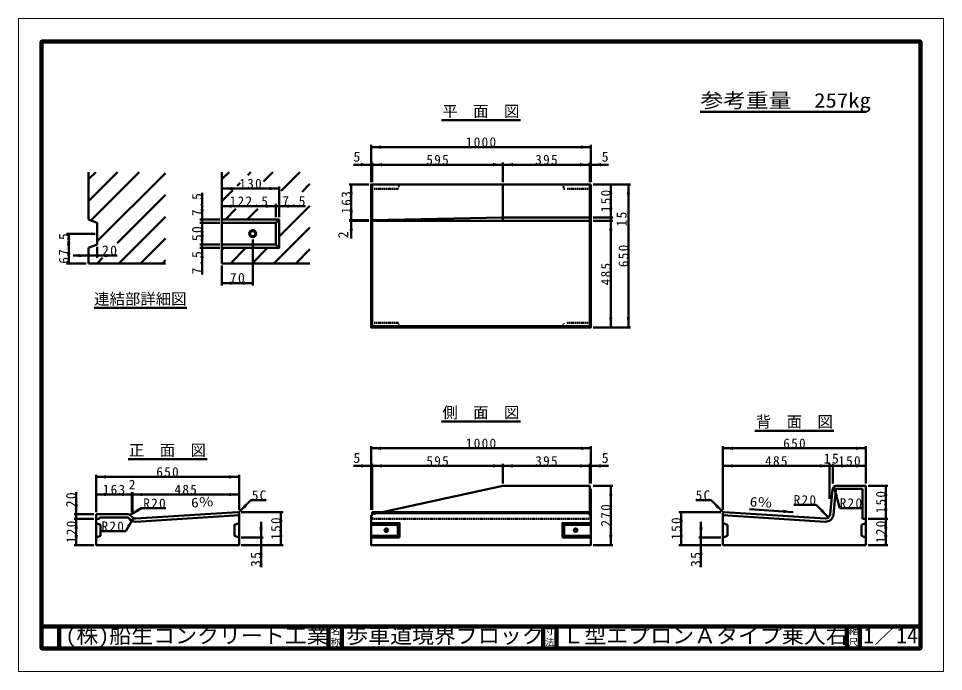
# Model space of a CAD drawing. Units: millimetres, scale not verified, with parts at other scales. Extents: x -2102 to 2102, y -1485 to 1485.
import ezdxf
from ezdxf.enums import TextEntityAlignment as Align

# ---------------------------------------------------------------- set-up
doc = ezdxf.new("R2010")
doc.units = ezdxf.units.MM
doc.header["$LTSCALE"] = 5
doc.linetypes.add('DOTTED', pattern=[1.75, 0.25, -1.5])
doc.layers.add('0-0_V-nasSTD', color=7, linetype='Continuous', lineweight=50)
doc.layers.add('0-1_0', color=7, linetype='Continuous', lineweight=50)
doc.styles.add('ＭＳ ゴシック', font='')
doc.styles.get('ＭＳ ゴシック').set_extended_font_data('MS Gothic')

msp = doc.modelspace()

# ---------------------------------------------------------------- linework, layer by layer
at = {"layer": '0-0_V-nasSTD', "lineweight": 100}
for p, q in [((-1997.5, 1380), (-1997.5, -1380)), ((-1917.5, -1280), (-1917.5, -1380)), ((-692.5, -1280), (-692.5, -1380)), ((-632.5, -1280), (-632.5, -1380)), ((282.5, -1280), (282.5, -1380)), ((342.5, -1280), (342.5, -1380)), ((1662.5, -1280), (1662.5, -1380)), ((1722.5, -1280), (1722.5, -1380)), ((-1997.5, -1380), (1997.5, -1380))]:
    msp.add_line(p, q, dxfattribs=at)
at = {"layer": '0-0_V-nasSTD'}
for p, q in [((-500, 910.121), (-500, 740.121)), ((-500, 900.121), (500, 900.121)), ((500, 910.121), (500, 740.121)), ((-500, 820.121), (-580, 820.121)), ((-500, 820.121), (-495, 820.121)), ((-495, 830.121), (-495, 740.121)), ((-495, 820.121), (100, 820.121)), ((100, 830.121), (100, 740.121)), ((100, 820.121), (495, 820.121)), ((495, 830.121), (495, 740.121)), ((500, 820.121), (495, 820.121)), ((500, 820.121), (580, 820.121)), ((-1784.294, 786.328), (-1784.294, 571.328)), ((-1784.294, 753.604), (-1751.571, 786.328)), ((-1784.294, 654.609), (-1652.576, 786.328)), ((-1772.866, 567.042), (-1553.581, 786.328)), ((-1744.294, 471.619), (-1434.294, 781.619)), ((-1177.744, 786.328), (-1177.744, 371.328)), ((-1177.744, 753.604), (-1145.02, 786.328)), ((-1046.025, 786.328), (-1059.773, 772.58)), ((-947.031, 786.328), (-989.457, 743.901)), ((-907.888, 701.475), (-823.036, 786.328)), ((-1108.954, 723.399), (-1094.812, 737.541)), ((-917.744, 721.328), (-917.744, 581.328)), ((-813.204, 697.373), (-777.744, 732.624)), ((-600, 730.121), (-510, 730.121)), ((-590, 730.121), (-590, 567.121)), ((-495, 730.121), (-495, 80.121)), ((100, 730.121), (100, 565.121)), ((495, 730.121), (495, 80.121)), ((680, 730.121), (510, 730.121)), ((590, 730.121), (590, 580.121)), ((670, 730.121), (670, 80.121)), ((-1653.398, 463.521), (-1434.294, 682.624)), ((-1267.744, 691.328), (-1267.744, 571.328)), ((-1177.744, 711.328), (-917.744, 711.328)), ((-1177.744, 654.609), (-1128.097, 704.257)), ((-1177.744, 631.328), (-932.744, 631.328)), ((-932.744, 641.328), (-932.744, 581.328)), ((-932.744, 631.328), (-917.744, 631.328)), ((-917.744, 493.629), (-777.744, 633.629)), ((-917.744, 631.328), (-797.744, 631.328)), ((-1162.031, 571.328), (-1114.102, 619.257)), ((-1063.036, 571.328), (-1015.107, 619.257)), ((-1784.294, 571.328), (-1744.294, 556.328)), ((-1744.294, 556.328), (-1744.294, 456.328)), ((-1646.596, 371.328), (-1434.294, 583.629)), ((-1277.744, 571.328), (-1187.744, 571.328)), ((-1277.744, 556.328), (-1187.744, 556.328)), ((-1267.744, 571.328), (-1267.744, 556.328)), ((-1267.744, 456.328), (-1267.744, 556.328)), ((-1177.744, 571.328), (-917.744, 571.328)), ((-917.744, 571.328), (-932.744, 556.328)), ((-600, 567.121), (-510, 567.121)), ((-600, 565.121), (-510, 565.121)), ((-590, 565.121), (-590, 567.121)), ((-590, 565.121), (-590, 485.121)), ((-500, 565.121), (500, 565.121)), ((100, 580.121), (-495, 567.121)), ((500, 580.121), (100, 580.121)), ((600, 580.121), (510, 580.121)), ((600, 565.121), (510, 565.121)), ((590, 565.121), (590, 580.121)), ((590, 80.121), (590, 565.121)), ((-1754.294, 506.328), (-1884.294, 506.328)), ((-1874.294, 506.328), (-1874.294, 371.328)), ((-941.051, 371.328), (-777.744, 534.634)), ((-1547.601, 371.328), (-1434.294, 484.634)), ((-1037.744, 480.328), (-1037.744, 271.328)), ((-1744.294, 456.328), (-1784.294, 441.328)), ((-1784.294, 441.328), (-1784.294, 371.328)), ((-1744.294, 446.328), (-1744.294, 396.328)), ((-1277.744, 456.328), (-1187.744, 456.328)), ((-1277.744, 441.328), (-1187.744, 441.328)), ((-1267.744, 456.328), (-1267.744, 441.328)), ((-1267.744, 441.328), (-1267.744, 321.328)), ((-1177.744, 456.328), (-932.744, 456.328)), ((-1177.744, 431.619), (-1168.036, 441.328)), ((-1139.041, 371.328), (-1069.041, 441.328)), ((-1040.046, 371.328), (-970.046, 441.328)), ((-932.744, 456.328), (-917.744, 441.328)), ((-842.056, 371.328), (-777.744, 435.639)), ((-1854.294, 406.328), (-1784.294, 406.328)), ((-1745.591, 371.328), (-1720.402, 396.516)), ((-1448.606, 371.328), (-1434.294, 385.639)), ((-1794.294, 371.328), (-1884.294, 371.328)), ((-1434.294, 371.328), (-1784.294, 371.328)), ((-1177.744, 371.328), (-777.744, 371.328)), ((-1177.744, 271.328), (-1177.744, 361.328)), ((-1177.744, 281.328), (-1037.744, 281.328)), ((-495, 85.121), (495, 85.121)), ((680, 80.121), (510, 80.121)), ((-500, -459.879), (-500, -749.879)), ((500, -459.879), (500, -629.879)), ((1100, -459.879), (1100, -749.879)), ((1750, -459.879), (1750, -629.879)), ((-500, -469.879), (500, -469.879)), ((1750, -469.879), (1100, -469.879)), ((-495, -539.879), (-495, -749.879)), ((100, -539.879), (100, -629.879)), ((495, -539.879), (495, -629.879)), ((1585, -539.879), (1585, -699.879)), ((1600, -539.879), (1600, -629.879)), ((-500, -549.879), (-580, -549.879)), ((-500, -549.879), (-495, -549.879)), ((-495, -549.879), (100, -549.879)), ((100, -549.879), (495, -549.879)), ((500, -549.879), (495, -549.879)), ((500, -549.879), (580, -549.879)), ((1585, -549.879), (1100, -549.879)), ((1600, -549.879), (1585, -549.879)), ((1750, -549.879), (1600, -549.879)), ((-1750, -589.879), (-1750, -759.879)), ((-1750, -599.879), (-1100, -599.879)), ((-1100, -589.879), (-1100, -749.879)), ((-1840, -769.879), (-1840, -669.879)), ((-1587, -669.879), (-1587, -759.879)), ((-1585, -669.879), (-1585, -759.879)), ((100, -639.879), (-449.231, -759.879)), ((100, -639.879), (495, -639.879)), ((495, -639.879), (495, -774.596)), ((495, -654.879), (500, -654.879)), ((600, -639.879), (510, -639.879)), ((590, -639.879), (590, -909.879)), ((1598.199, -657.889), (1586.917, -770.706)), ((1613.125, -659.382), (1601.843, -772.199)), ((1604.68, -645.05), (1630.562, -741.643)), ((1618.1, -639.879), (1750, -639.879)), ((1618.1, -654.879), (1735, -654.879)), ((1735, -654.879), (1735, -789.879)), ((1750, -639.879), (1750, -909.879)), ((1760, -639.879), (1850, -639.879)), ((-1750, -679.879), (-1587, -679.879)), ((-1587, -679.879), (-1585, -679.879)), ((-1585, -679.879), (-1100, -679.879)), ((-1102.5, -762.379), (-1045.931, -705.811)), ((-1045.931, -705.811), (-975.931, -705.811)), ((1045.931, -705.811), (975.931, -705.811)), ((1102.5, -762.379), (1045.931, -705.811)), ((-1595.331, -772.427), (-1543.369, -742.427)), ((-1433.369, -742.427), (-1543.369, -742.427)), ((1419.611, -759.556), (1220, -747.081)), ((1523.399, -727.388), (1421.399, -727.388)), ((1579.967, -783.957), (1523.399, -727.388)), ((1732.562, -741.643), (1630.562, -741.643)), ((-1760, -769.879), (-1850, -769.879)), ((-1760, -789.879), (-1850, -789.879)), ((-1750, -769.879), (-1605.1, -769.879)), ((-1735, -789.879), (-1750, -789.879)), ((-1735, -789.879), (-1735, -784.879)), ((-1735, -784.879), (-1605.1, -784.879)), ((-1580.222, -786.714), (-1615.222, -847.335)), ((-1569.755, -788.926), (-1105, -759.879)), ((-1568.819, -803.897), (-1100, -774.596)), ((-1105, -759.879), (-1100, -764.879)), ((-1090, -759.879), (-900, -759.879)), ((-910, -759.879), (-910, -909.879)), ((-500, -774.596), (-495, -774.596)), ((-495, -759.879), (500, -759.879)), ((-495, -759.879), (-495, -774.596)), ((-495, -764.879), (500, -764.879)), ((495, -774.596), (500, -774.596)), ((1090, -759.879), (900, -759.879)), ((910, -759.879), (910, -909.879)), ((1105, -759.879), (1100, -764.879)), ((1564.833, -803.648), (1100, -774.596)), ((1565.769, -788.677), (1105, -759.879)), ((1735, -789.879), (1750, -789.879)), ((1760, -789.879), (1850, -789.879)), ((-1000, -804.879), (-1000, -874.879)), ((-500, -817.379), (-377.5, -817.379)), ((-377.5, -817.379), (-370, -809.879)), ((-377.5, -867.379), (-377.5, -817.379)), ((377.5, -817.379), (370, -809.879)), ((500, -817.379), (377.5, -817.379)), ((377.5, -867.379), (377.5, -817.379)), ((1000, -804.879), (1000, -874.879)), ((1100, -809.879), (1120, -817.379)), ((1120, -817.379), (1120, -867.379)), ((1750, -809.879), (1730, -817.379)), ((1730, -817.379), (1730, -867.379)), ((-1615.222, -847.335), (-1725.222, -847.335)), ((-1090, -874.879), (-990, -874.879)), ((-1000, -874.879), (-1000, -909.879)), ((-500, -867.379), (-377.5, -867.379)), ((-500, -874.879), (-370, -874.879)), ((-377.5, -867.379), (-370, -874.879)), ((377.5, -867.379), (370, -874.879)), ((500, -874.879), (370, -874.879)), ((500, -867.379), (377.5, -867.379)), ((1090, -874.879), (990, -874.879)), ((1000, -874.879), (1000, -909.879)), ((1100, -874.879), (1120, -867.379)), ((1750, -874.879), (1730, -867.379)), ((-1760, -909.879), (-1850, -909.879)), ((-1090, -909.879), (-900, -909.879)), ((-1000, -909.879), (-1000, -1009.879)), ((600, -909.879), (510, -909.879)), ((1090, -909.879), (900, -909.879)), ((1000, -909.879), (1000, -1009.879)), ((1760, -909.879), (1850, -909.879))]:
    msp.add_line(p, q, dxfattribs=at)
at = {"layer": '0-0_V-nasSTD', "linetype": 'DOTTED'}
for p, q in [((-370, 730.121), (-377.5, 710.121)), ((377.5, 710.121), (370, 730.121)), ((-377.5, 710.121), (-500, 710.121)), ((500, 710.121), (377.5, 710.121)), ((-377.5, 100.121), (-500, 100.121)), ((-370, 80.121), (-377.5, 100.121)), ((370, 80.121), (377.5, 100.121)), ((500, 100.121), (377.5, 100.121)), ((-500, -789.879), (500, -789.879)), ((-449.231, -759.879), (-495, -769.879)), ((-495, -774.596), (-495, -789.879)), ((495, -774.596), (495, -789.879))]:
    msp.add_line(p, q, dxfattribs=at)
at = {"layer": '0-0_V-nasSTD', "lineweight": 18}
for points in [[(-2102.5, -1485), (-2102.5, 1485), (2102.5, 1485), (2102.5, -1485)], [(-2002.5, -1385), (-2002.5, 1385), (2002.5, 1385), (2002.5, -1385)]]:
    msp.add_lwpolyline(points, close=True, dxfattribs=at)
at = {"layer": '0-0_V-nasSTD', "lineweight": 100}
msp.add_lwpolyline([(1997.5, -1380), (1997.5, 1380), (-1997.5, 1380)], dxfattribs=at)
at = {"layer": '0-0_V-nasSTD'}
msp.add_lwpolyline([(500, 730.121), (500, 80.121), (-500, 80.121), (-500, 730.121)], close=True, dxfattribs=at)
for points in [[(-917.744, 571.328), (-917.744, 441.328), (-1177.744, 441.328), (-1177.744, 571.328)], [(-1177.744, 556.328), (-932.744, 556.328), (-932.744, 456.328)], [(-1784.294, 406.328), (-1744.294, 406.328), (-1654.294, 406.328)], [(500, -654.879), (500, -909.879), (-500, -909.879), (-500, -774.596)], [(1840, -639.879), (1840, -789.879), (1840, -909.879)], [(-1840, -769.879), (-1840, -789.879), (-1840, -909.879)], [(-1100, -764.879), (-1100, -909.879), (-1750, -909.879), (-1750, -769.879)], [(1750, -909.879), (1100, -909.879), (1100, -764.879)], [(-1750, -809.879), (-1730, -817.379), (-1730, -867.379), (-1750, -874.879)], [(-1100, -809.879), (-1120, -817.379), (-1120, -867.379), (-1100, -874.879)], [(-500, -809.879), (-370, -809.879), (-370, -874.879)], [(500, -809.879), (370, -809.879), (370, -874.879)]]:
    msp.add_lwpolyline(points, dxfattribs=at)
for centre, radius in [((-1037.744, 506.328), 16), ((-1037.744, 506.328), 12), ((-430, -842.379), 8), ((-430, -842.379), 6), ((430, -842.379), 8), ((430, -842.379), 6)]:
    msp.add_circle(centre, radius, dxfattribs=at)
for centre, radius, start, end in [((1618.1, -659.879), 20, 90, 174.28941), ((1618.1, -659.879), 5, 90, 174.28941), ((-1605.1, -789.879), 20, 31.52337, 90), ((-1605.1, -789.879), 5, 31.52338, 90), ((-1571.003, -768.965), 35, 211.52338, 273.57633), ((-1571.003, -768.965), 20, 211.52338, 273.57633), ((1567.017, -768.716), 35, 266.42367, 354.28941), ((1567.017, -768.716), 20, 266.42367, 354.28941)]:
    msp.add_arc(centre, radius, start, end, dxfattribs=at)
for points in [[(-500, 900.121), (-455, 892.621), (-455, 907.621)], [(455, 892.621), (455, 907.621), (500, 900.121)], [(-545, 812.621), (-545, 827.621), (-500, 820.121)], [(-495, 820.121), (-450, 812.621), (-450, 827.621)], [(-495, 820.121), (-450, 812.621), (-450, 827.621)], [(55, 812.621), (55, 827.621), (100, 820.121)], [(100, 820.121), (145, 812.621), (145, 827.621)], [(450, 812.621), (450, 827.621), (495, 820.121)], [(500, 820.121), (545, 812.621), (545, 827.621)], [(-1177.744, 711.328), (-1132.744, 703.828), (-1132.744, 718.828)], [(-962.744, 703.828), (-962.744, 718.828), (-917.744, 711.328)], [(-597.5, 685.121), (-590, 730.121), (-582.5, 685.121)], [(582.5, 685.121), (590, 730.121), (597.5, 685.121)], [(662.5, 685.121), (670, 730.121), (677.5, 685.121)], [(-1177.744, 631.328), (-1132.744, 623.828), (-1132.744, 638.828)], [(-977.744, 623.828), (-977.744, 638.828), (-932.744, 631.328)], [(-917.744, 631.328), (-872.744, 623.828), (-872.744, 638.828)], [(-1275.244, 616.328), (-1267.744, 571.328), (-1260.244, 616.328)], [(-597.5, 612.121), (-590, 567.121), (-582.5, 612.121)], [(582.5, 625.121), (590, 580.121), (597.5, 625.121)], [(-1275.244, 511.328), (-1267.744, 556.328), (-1260.244, 511.328)], [(-597.5, 520.121), (-590, 565.121), (-582.5, 520.121)], [(582.5, 520.121), (590, 565.121), (597.5, 520.121)], [(-1881.794, 461.328), (-1874.294, 506.328), (-1866.794, 461.328)], [(-1275.244, 501.328), (-1267.744, 456.328), (-1260.244, 501.328)], [(-1275.244, 396.328), (-1267.744, 441.328), (-1260.244, 396.328)], [(-1881.794, 416.328), (-1874.294, 371.328), (-1866.794, 416.328)], [(-1829.294, 398.828), (-1829.294, 413.828), (-1784.294, 406.328)], [(-1744.294, 406.328), (-1699.294, 398.828), (-1699.294, 413.828)], [(-1177.744, 281.328), (-1132.744, 273.828), (-1132.744, 288.828)], [(-1082.744, 273.828), (-1082.744, 288.828), (-1037.744, 281.328)], [(582.5, 125.121), (590, 80.121), (597.5, 125.121)], [(662.5, 125.121), (670, 80.121), (677.5, 125.121)], [(-500, -469.879), (-455, -477.379), (-455, -462.379)], [(455, -477.379), (455, -462.379), (500, -469.879)], [(1100, -469.879), (1145, -477.379), (1145, -462.379)], [(1705, -477.379), (1705, -462.379), (1750, -469.879)], [(-545, -557.379), (-545, -542.379), (-500, -549.879)], [(-495, -549.879), (-450, -557.379), (-450, -542.379)], [(-495, -549.879), (-450, -557.379), (-450, -542.379)], [(55, -557.379), (55, -542.379), (100, -549.879)], [(100, -549.879), (145, -557.379), (145, -542.379)], [(450, -557.379), (450, -542.379), (495, -549.879)], [(500, -549.879), (545, -557.379), (545, -542.379)], [(1100, -549.879), (1145, -557.379), (1145, -542.379)], [(1540, -557.379), (1540, -542.379), (1585, -549.879)], [(1600, -549.879), (1645, -557.379), (1645, -542.379)], [(1705, -557.379), (1705, -542.379), (1750, -549.879)], [(-1750, -599.879), (-1705, -607.379), (-1705, -592.379)], [(-1145, -607.379), (-1145, -592.379), (-1100, -599.879)], [(-1750, -679.879), (-1705, -687.379), (-1705, -672.379)], [(-1632, -687.379), (-1632, -672.379), (-1587, -679.879)], [(-1585, -679.879), (-1540, -687.379), (-1540, -672.379)], [(-1145, -687.379), (-1145, -672.379), (-1100, -679.879)], [(582.5, -684.879), (590, -639.879), (597.5, -684.879)], [(1604.68, -645.05), (1609.082, -690.458), (1623.571, -686.576)], [(1832.5, -684.879), (1840, -639.879), (1847.5, -684.879)], [(-1847.5, -724.879), (-1840, -769.879), (-1832.5, -724.879)], [(-1595.331, -772.427), (-1560.11, -743.432), (-1552.61, -756.423)], [(-1102.5, -762.379), (-1075.983, -725.256), (-1065.377, -735.863)], [(1065.377, -735.863), (1075.983, -725.256), (1102.5, -762.379)], [(1374.23, -764.235), (1375.166, -749.264), (1419.611, -759.556)], [(1542.844, -757.44), (1553.451, -746.834), (1579.967, -783.957)], [(1832.5, -744.879), (1840, -789.879), (1847.5, -744.879)], [(-1847.5, -834.879), (-1840, -789.879), (-1832.5, -834.879)], [(-1609.217, -821.935), (-1596.227, -829.435), (-1580.222, -786.714)], [(-917.5, -804.879), (-910, -759.879), (-902.5, -804.879)], [(902.5, -804.879), (910, -759.879), (917.5, -804.879)], [(1832.5, -834.879), (1840, -789.879), (1847.5, -834.879)], [(-1007.5, -829.879), (-1000, -874.879), (-992.5, -829.879)], [(992.5, -829.879), (1000, -874.879), (1007.5, -829.879)], [(-1847.5, -864.879), (-1840, -909.879), (-1832.5, -864.879)], [(-917.5, -864.879), (-910, -909.879), (-902.5, -864.879)], [(582.5, -864.879), (590, -909.879), (597.5, -864.879)], [(902.5, -864.879), (910, -909.879), (917.5, -864.879)], [(1832.5, -864.879), (1840, -909.879), (1847.5, -864.879)], [(-1007.5, -954.879), (-1000, -909.879), (-992.5, -954.879)], [(992.5, -954.879), (1000, -909.879), (1007.5, -954.879)]]:
    msp.add_solid(points, dxfattribs=at)
at = {"layer": '0-1_0'}
for p, q in [((1752.5, 1059.806), (997, 1059.806)), ((-179.5, 1021.887), (179.5, 1021.887)), ((-1758.767, 168.426), (-1337.507, 168.426)), ((-179.5, -348.113), (179.5, -348.113)), ((1604.5, -389.879), (1245.5, -389.879)), ((-1604.5, -519.879), (-1245.5, -519.879))]:
    msp.add_line(p, q, dxfattribs=at)
at = {"layer": '0-1_0', "lineweight": 100}
msp.add_line((-1997.5, -1280), (1997.5, -1280), dxfattribs=at)

# ---------------------------------------------------------------- texts
at = {"layer": '0-0_V-nasSTD', "style": 'ＭＳ ゴシック'}
for s, height, width, p in [('参考重量\u3000257kg', 65.98, 1.15, (997, 1059.806)), ('(株)船生コンクリート工業', 69.65, 1.05, (-1889.221, -1377.45)), ('歩車道境界ブロック', 69.65, 1.05, (-612.5, -1377.53)), ('Ｌ型エプロンＡタイプ乗入右', 69.65, 1.05, (370, -1377.492)), ('1／14', 69.65, 1.05, (1737.5, -1377.418))]:
    msp.add_text(s, height=height, dxfattribs=dict(at, width=width)).set_placement(p, align=Align.BOTTOM_LEFT)
for s, height, p in [('平\u3000面\u3000図', 51.32, (-175.5, 1021.887)), ('5', 45.82, (-580, 820.121)), ('5', 45.82, (548.75, 820.121)), ('連結部詳細図', 51.32, (-1758.767, 168.426)), ('側\u3000面\u3000図', 51.32, (-175.5, -348.113)), ('背\u3000面\u3000図', 51.32, (1249.492, -389.879)), ('正\u3000面\u3000図', 51.32, (-1600.5, -519.879)), ('5', 45.82, (-580, -549.879)), ('5', 45.82, (548.75, -549.879)), ('2', 43.99, (-1601, -669.879)), ('名', 30.79, (-683.518, -1326.001)), ('寸', 30.79, (291.482, -1326.001)), ('縮', 30.79, (1671.482, -1326.001)), ('称', 30.79, (-683.524, -1375.99)), ('法', 30.79, (291.476, -1375.99)), ('尺', 30.79, (1671.476, -1375.99))]:
    msp.add_text(s, height=height, dxfattribs=at).set_placement(p, align=Align.BOTTOM_LEFT)
msp.add_text('2', height=45.82, rotation=90, dxfattribs=at).set_placement((-590, 485.121), align=Align.BOTTOM_LEFT)
at = {"layer": '0-0_V-nasSTD', "style": 'ＭＳ ゴシック', "width": 1.15}
for rotation, p in [(3.576, (-1315.813, -753.069)), (356.424, (1220, -747.081))]:
    msp.add_text('6％', height=43.99, rotation=rotation, dxfattribs=at).set_placement(p, align=Align.BOTTOM_LEFT)
at = {"layer": '0-0_V-nasSTD', "attachment_point": 7, "style": 'ＭＳ ゴシック'}
for s, insert, char_height in [('\\T1.2;1000', (-69, 900.121), 43.99), ('\\T1.2;595', (-248.5, 820.121), 43.99), ('\\T1.2;395', (246.5, 820.121), 43.99), ('\\T1.2;130', (-1098.744, 711.328), 43.99), ('\\T1.2;122.5', (-1142.244, 631.328), 43.99), ('\\T1.19;7.5', (-903.494, 631.328), 45.82), ('\\T1.19;20', (-1722.794, 406.328), 45.82), ('\\T1.19;70', (-1141.994, 281.328), 45.82), ('\\T1.2;1000', (-69, -469.879), 43.99), ('\\T1.2;650', (1374, -469.879), 43.99), ('\\T1.19;15', (1558.25, -539.879), 45.82), ('\\T1.2;595', (-248.5, -549.879), 43.99), ('\\T1.2;395', (246.5, -549.879), 43.99), ('\\T1.2;485', (1291.5, -549.879), 43.99), ('\\T1.2;150', (1624, -549.879), 43.99), ('\\T1.2;650', (-1476, -599.879), 43.99), ('\\T1.2;163', (-1719.5, -679.879), 43.99), ('\\T1.2;485', (-1393.5, -679.879), 43.99), ('\\T1.2;5C', (-1041.931, -705.811), 43.99), ('\\T1.2;5C', (975.931, -705.811), 43.99), ('\\T1.2;R20', (-1535.369, -742.427), 43.99), ('\\T1.2;R20', (1421.399, -727.388), 43.99), ('\\T1.2;R20', (1630.562, -741.643), 43.99), ('\\T1.2;R20', (-1725.222, -847.335), 43.99)]:
    msp.add_mtext(s, dxfattribs=dict(at, insert=insert, char_height=char_height))
at = {"layer": '0-0_V-nasSTD', "attachment_point": 7, "rotation": 90, "style": 'ＭＳ ゴシック'}
for s, insert, char_height in [('\\T1.19;7.5', (-1267.744, 585.578), 45.82), ('\\T1.2;163', (-590, 597.621), 43.99), ('\\T1.2;150', (590, 604.121), 43.99), ('\\T1.19;15', (662.5, 538.371), 45.82), ('\\T1.19;50', (-1267.744, 472.078), 45.82), ('\\T1.2;67.5', (-1874.294, 369.828), 43.99), ('\\T1.19;7.5', (-1267.744, 321.328), 45.82), ('\\T1.2;650', (670, 354.121), 43.99), ('\\T1.2;485', (590, 271.621), 43.99), ('\\T1.2;150', (1840, -765.879), 43.99), ('\\T1.19;20', (-1840, -738.379), 45.82), ('\\T1.2;270', (590, -825.879), 43.99), ('\\T1.2;150', (-910, -885.879), 43.99), ('\\T1.2;150', (910, -885.879), 43.99), ('\\T1.2;120', (-1840, -900.879), 43.99), ('\\T1.2;120', (1840, -900.879), 43.99), ('\\T1.19;35', (-1000, -1009.879), 45.82), ('\\T1.19;35', (1000, -1009.879), 45.82)]:
    msp.add_mtext(s, dxfattribs=dict(at, insert=insert, char_height=char_height))

doc.saveas('drawing.dxf')
